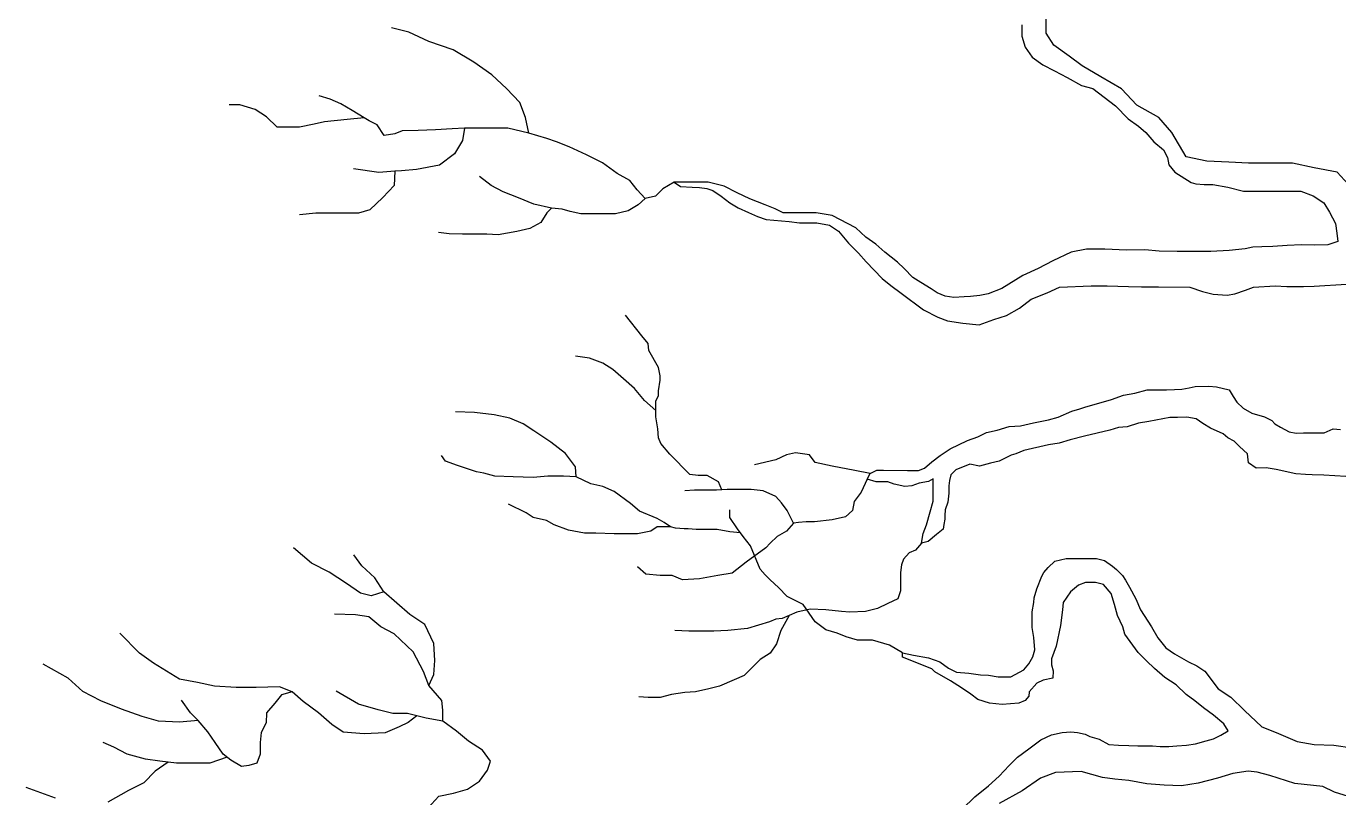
# Model space of a CAD drawing. Header units: millimetres. Extents: x -8050 to 7892, y -21 to 20150.
# Drawn here: x -7295 to -3284, y 8652 to 11010 of the extents above; entities that cross this region are included whole.
import ezdxf

# ---------------------------------------------------------------- set-up
doc = ezdxf.new("R2010")
doc.units = ezdxf.units.MM
doc.layers.add('ceco.net 158', color=7, linetype='Continuous')

msp = doc.modelspace()

# ---------------------------------------------------------------- linework, layer by layer
at = {"layer": 'ceco.net 158'}
for p, q in [((-4178.3, 10989.4), (-4178.3, 11032.9)), ((-6125.5, 10992), (-6179.3, 11005.9)), ((-6064.8, 10964.2), (-6125.5, 10992)), ((-4252.3, 11015), (-4252.3, 10979.8)), ((-5990.2, 10938.2), (-6064.8, 10964.2)), ((-4252.3, 10979.8), (-4241.9, 10946.7)), ((-4154.9, 10952.6), (-4178.3, 10989.4)), ((-4108.1, 10919.1), (-4154.9, 10952.6)), ((-5927.7, 10900.1), (-5990.2, 10938.2)), ((-4241.9, 10946.7), (-4221.2, 10915.7)), ((-4221.2, 10915.7), (-4188.1, 10892.9)), ((-4067.9, 10889.1), (-4108.1, 10919.1)), ((-5872.2, 10861.9), (-5927.7, 10900.1)), ((-4188.1, 10892.9), (-4152.9, 10874.3)), ((-4152.9, 10874.3), (-4113.6, 10853.6)), ((-4011.1, 10855.6), (-4067.9, 10889.1)), ((-5827.1, 10820.3), (-5872.2, 10861.9)), ((-4113.6, 10853.6), (-4070.2, 10828.8)), ((-3947.5, 10818.8), (-4011.1, 10855.6)), ((-6366.6, 10787.3), (-6399.6, 10797.7)), ((-5787.2, 10776.9), (-5827.1, 10820.3)), ((-4070.2, 10828.8), (-4035, 10820.5)), ((-4035, 10820.5), (-3966.7, 10766.7)), ((-3900.7, 10768.7), (-3947.5, 10818.8)), ((-6642.5, 10770), (-6675.5, 10770)), ((-6595.7, 10756.1), (-6642.5, 10770)), ((-6561, 10733.5), (-6595.7, 10756.1)), ((-6333.7, 10773.4), (-6366.6, 10787.3)), ((-6299, 10752.6), (-6333.7, 10773.4)), ((-6262.6, 10730.1), (-6299, 10752.6)), ((-5769.8, 10731.8), (-5787.2, 10776.9)), ((-3966.7, 10766.7), (-3927.4, 10727.4)), ((-3833.8, 10731.9), (-3900.7, 10768.7)), ((-6528, 10702.3), (-6561, 10733.5)), ((-6415.2, 10711), (-6460.3, 10702.3)), ((-6384, 10717.9), (-6415.2, 10711)), ((-6314.6, 10724.9), (-6384, 10717.9)), ((-6262.6, 10730.1), (-6314.6, 10724.9)), ((-6246.9, 10721.4), (-6262.6, 10730.1)), ((-6222.7, 10709.3), (-6246.9, 10721.4)), ((-5759.4, 10683.2), (-5769.8, 10731.8)), ((-3927.4, 10727.4), (-3896.3, 10704.7)), ((-3793.6, 10685.1), (-3833.8, 10731.9)), ((-6488.1, 10702.3), (-6528, 10702.3)), ((-6460.3, 10702.3), (-6488.1, 10702.3)), ((-6201.8, 10676.3), (-6222.7, 10709.3)), ((-6168.9, 10681.5), (-6201.8, 10676.3)), ((-6146.3, 10690.2), (-6168.9, 10681.5)), ((-6097.7, 10691.9), (-6146.3, 10690.2)), ((-6044, 10693.7), (-6097.7, 10691.9)), ((-5993.6, 10697.1), (-6044, 10693.7)), ((-5955.5, 10698.9), (-5993.6, 10697.1)), ((-5955.5, 10698.9), (-5962.4, 10660.7)), ((-5913.8, 10698.9), (-5955.5, 10698.9)), ((-5870.5, 10698.9), (-5913.8, 10698.9)), ((-5823.6, 10698.9), (-5870.5, 10698.9)), ((-5759.4, 10683.2), (-5823.6, 10698.9)), ((-5703.9, 10667.6), (-5759.4, 10683.2)), ((-3896.3, 10704.7), (-3873.5, 10686)), ((-3873.5, 10686), (-3848.7, 10657.1)), ((-3750.2, 10611.5), (-3793.6, 10685.1)), ((-5962.4, 10660.7), (-5986.7, 10620.8)), ((-5674.4, 10657.2), (-5703.9, 10667.6)), ((-5636.3, 10641.6), (-5674.4, 10657.2)), ((-5582.5, 10617.3), (-5636.3, 10641.6)), ((-3848.7, 10657.1), (-3819.7, 10632.2)), ((-3819.7, 10632.2), (-3807.3, 10609.5)), ((-5986.7, 10620.8), (-6031.8, 10586.1)), ((-5533.9, 10593.1), (-5582.5, 10617.3)), ((-5488.8, 10560.1), (-5533.9, 10593.1)), ((-3807.3, 10609.5), (-3803.2, 10586.7)), ((-3686.6, 10598.1), (-3750.2, 10611.5)), ((-3619.7, 10594.8), (-3686.6, 10598.1)), ((-3559.5, 10591.4), (-3619.7, 10594.8)), ((-3502.6, 10591.4), (-3559.5, 10591.4)), ((-3425.7, 10591.4), (-3502.6, 10591.4)), ((-3358.8, 10578), (-3425.7, 10591.4)), ((-6217.4, 10563.6), (-6295.5, 10574)), ((-6168.9, 10567), (-6217.4, 10563.6)), ((-6168.9, 10567), (-6170.6, 10523.7)), ((-6148.1, 10568.8), (-6168.9, 10567)), ((-6102.9, 10572.2), (-6148.1, 10568.8)), ((-6031.8, 10586.1), (-6102.9, 10572.2)), ((-5873.9, 10523.7), (-5910.4, 10551.4)), ((-5450.6, 10539.3), (-5488.8, 10560.1)), ((-3803.2, 10586.7), (-3784.6, 10564)), ((-3784.6, 10564), (-3784.6, 10564)), ((-3784.6, 10564), (-3734.9, 10532.9)), ((-3288.6, 10564.7), (-3358.8, 10578)), ((-3255.1, 10527.9), (-3288.6, 10564.7)), ((-6170.6, 10523.7), (-6205.3, 10487.2)), ((-5837.5, 10504.6), (-5873.9, 10523.7)), ((-5428.1, 10509.8), (-5450.6, 10539.3)), ((-5350, 10513.3), (-5372.6, 10490.7)), ((-5314.7, 10533.7), (-5350, 10513.3)), ((-5292.4, 10533.7), (-5314.7, 10533.7)), ((-5314.7, 10533.7), (-5295.9, 10520.7)), ((-5295.9, 10520.7), (-5260.2, 10518.6)), ((-5211.3, 10533.7), (-5292.4, 10533.7)), ((-5260.2, 10518.6), (-5237.8, 10517.9)), ((-5237.8, 10517.9), (-5215.5, 10514.4)), ((-5215.5, 10514.4), (-5196.6, 10508.1)), ((-5162.6, 10521.5), (-5211.3, 10533.7)), ((-5122.1, 10501.2), (-5162.6, 10521.5)), ((-3734.9, 10532.9), (-3720.4, 10528.8)), ((-3720.4, 10528.8), (-3695.6, 10526.7)), ((-3695.6, 10526.7), (-3668.7, 10526.7)), ((-3668.7, 10526.7), (-3623.1, 10518.4)), ((-3623.1, 10518.4), (-3575.5, 10506)), ((-6205.3, 10487.2), (-6245.2, 10449.1)), ((-5790.7, 10485.5), (-5837.5, 10504.6)), ((-5743.8, 10466.4), (-5790.7, 10485.5)), ((-5403.8, 10483.8), (-5428.1, 10509.8)), ((-5403.8, 10483.8), (-5424.6, 10464.7)), ((-5372.6, 10490.7), (-5403.8, 10483.8)), ((-5196.6, 10508.1), (-5171.4, 10491.3)), ((-5171.4, 10491.3), (-5144.9, 10470.4)), ((-5144.9, 10470.4), (-5119, 10455)), ((-5083.6, 10483), (-5122.1, 10501.2)), ((-5036.9, 10464.7), (-5083.6, 10483)), ((-3575.5, 10506), (-3544.5, 10506)), ((-3544.5, 10506), (-3513.4, 10506)), ((-3513.4, 10506), (-3492.7, 10506)), ((-3492.7, 10506), (-3443.1, 10506)), ((-3443.1, 10506), (-3399.6, 10506)), ((-3399.6, 10506), (-3361.9, 10492)), ((-3361.9, 10492), (-3329.9, 10470.2)), ((-3329.9, 10470.2), (-3312, 10442.1)), ((-6410, 10438.7), (-6460.3, 10433.5)), ((-6370.1, 10438.7), (-6410, 10438.7)), ((-6326.7, 10438.7), (-6370.1, 10438.7)), ((-6279.9, 10438.7), (-6326.7, 10438.7)), ((-6245.2, 10449.1), (-6279.9, 10438.7)), ((-5690, 10454.3), (-5743.8, 10466.4)), ((-5703.9, 10440.4), (-5723, 10410.9)), ((-5690, 10454.3), (-5703.9, 10440.4)), ((-5657.1, 10450.8), (-5690, 10454.3)), ((-5632.8, 10443.9), (-5657.1, 10450.8)), ((-5599.8, 10436.9), (-5632.8, 10443.9)), ((-5566.9, 10436.9), (-5599.8, 10436.9)), ((-5528.7, 10436.9), (-5566.9, 10436.9)), ((-5494, 10436.9), (-5528.7, 10436.9)), ((-5455.8, 10445.6), (-5494, 10436.9)), ((-5424.6, 10464.7), (-5455.8, 10445.6)), ((-5119, 10455), (-5088.3, 10441)), ((-5088.3, 10441), (-5060.3, 10428.4)), ((-5006.5, 10452.6), (-5036.9, 10464.7)), ((-4982.2, 10440.4), (-5006.5, 10452.6)), ((-4937.6, 10440.4), (-4982.2, 10440.4)), ((-4880.8, 10440.4), (-4937.6, 10440.4)), ((-4832.1, 10432.3), (-4880.8, 10440.4)), ((-4760, 10394.1), (-4832.1, 10432.3)), ((-3312, 10442.1), (-3294.1, 10407.5)), ((-5756, 10391.8), (-5795.9, 10383.2)), ((-5723, 10410.9), (-5756, 10391.8)), ((-5060.3, 10428.4), (-5033.7, 10419.3)), ((-5033.7, 10419.3), (-4963.8, 10413.7)), ((-4963.8, 10413.7), (-4932.4, 10409.6)), ((-4932.4, 10409.6), (-4879.2, 10408.9)), ((-4879.2, 10408.9), (-4840.8, 10402.6)), ((-4840.8, 10402.6), (-4812.6, 10383.9)), ((-4729.5, 10365.9), (-4760, 10394.1)), ((-3294.1, 10407.5), (-3290.2, 10378.1)), ((-6002.3, 10376.2), (-6035.3, 10379.7)), ((-5962.4, 10374.5), (-6002.3, 10376.2)), ((-5924.3, 10374.5), (-5962.4, 10374.5)), ((-5887.8, 10374.5), (-5924.3, 10374.5)), ((-5853.1, 10372.8), (-5887.8, 10374.5)), ((-5795.9, 10383.2), (-5853.1, 10372.8)), ((-4812.6, 10383.9), (-4782.7, 10346.9)), ((-4699, 10344.4), (-4729.5, 10365.9)), ((-3286.4, 10352.5), (-3317.1, 10342.2)), ((-3290.2, 10378.1), (-3286.4, 10352.5)), ((-4782.7, 10346.9), (-4751.9, 10316.2)), ((-4751.9, 10316.2), (-4728.1, 10289.8)), ((-4670.8, 10319.6), (-4699, 10344.4)), ((-4632.4, 10289.1), (-4670.8, 10319.6)), ((-4101.3, 10319.6), (-4157.8, 10293.6)), ((-4055, 10328.6), (-4101.3, 10319.6)), ((-3998.5, 10328.6), (-4055, 10328.6)), ((-3933, 10325.6), (-3998.5, 10328.6)), ((-3876.7, 10326.9), (-3933, 10325.6)), ((-3833.2, 10323), (-3876.7, 10326.9)), ((-3778.1, 10321.7), (-3833.2, 10323)), ((-3729.4, 10321.7), (-3778.1, 10321.7)), ((-3674.4, 10321.7), (-3729.4, 10321.7)), ((-3619.3, 10324.3), (-3674.4, 10321.7)), ((-3569.4, 10329.4), (-3619.3, 10324.3)), ((-3546.3, 10334.5), (-3569.4, 10329.4)), ((-3519.4, 10335.8), (-3546.3, 10334.5)), ((-3484.9, 10337.1), (-3519.4, 10335.8)), ((-3441.3, 10339.7), (-3484.9, 10337.1)), ((-3397.8, 10342.2), (-3441.3, 10339.7)), ((-3358.1, 10340.9), (-3397.8, 10342.2)), ((-3317.1, 10342.2), (-3358.1, 10340.9)), ((-4728.1, 10289.8), (-4679.8, 10238.8)), ((-4612, 10269.9), (-4632.4, 10289.1)), ((-4586, 10242.7), (-4612, 10269.9)), ((-4203, 10269.9), (-4249.4, 10248.4)), ((-4157.8, 10293.6), (-4203, 10269.9)), ((-4679.8, 10238.8), (-4652.5, 10217.7)), ((-4561.2, 10226.9), (-4586, 10242.7)), ((-4249.4, 10248.4), (-4313.8, 10208.9)), ((-4652.5, 10217.7), (-4620.8, 10193.9)), ((-4620.8, 10193.9), (-4553.1, 10143.8)), ((-4529.5, 10207.7), (-4561.2, 10226.9)), ((-4511.5, 10195.3), (-4529.5, 10207.7)), ((-4486.6, 10185.1), (-4511.5, 10195.3)), ((-4355.6, 10191.9), (-4380.4, 10187.4)), ((-4313.8, 10208.9), (-4355.6, 10191.9)), ((-4224, 10175.7), (-4175.3, 10195.6)), ((-4175.3, 10195.6), (-4137.7, 10212.2)), ((-4137.7, 10212.2), (-4040.3, 10216.7)), ((-4040.3, 10216.7), (-3991.6, 10216.7)), ((-3991.6, 10216.7), (-3926.3, 10214.4)), ((-3926.3, 10214.4), (-3886.4, 10213.3)), ((-3886.4, 10213.3), (-3834.4, 10213.3)), ((-3834.4, 10213.3), (-3739.2, 10212.2)), ((-3739.2, 10212.2), (-3700.5, 10199)), ((-3700.5, 10199), (-3668.1, 10191.3)), ((-3668.1, 10191.3), (-3624.5, 10188.7)), ((-3624.5, 10188.7), (-3601, 10192.2)), ((-3601, 10192.2), (-3568.8, 10203.5)), ((-3568.8, 10203.5), (-3544.4, 10212.2)), ((-3544.4, 10212.2), (-3478.3, 10216.6)), ((-3478.3, 10216.6), (-3442.6, 10214.8)), ((-3442.6, 10214.8), (-3391.2, 10214.8)), ((-3391.2, 10214.8), (-3359, 10215.7)), ((-3359, 10215.7), (-3260.5, 10221.9)), ((-4460.6, 10180.6), (-4486.6, 10185.1)), ((-4429, 10182.9), (-4460.6, 10180.6)), ((-4409.8, 10184), (-4429, 10182.9)), ((-4380.4, 10187.4), (-4409.8, 10184)), ((-4259.5, 10148), (-4224, 10175.7)), ((-5414.2, 10064.2), (-5463.8, 10126.7)), ((-4553.1, 10143.8), (-4509.1, 10120.9)), ((-4509.1, 10120.9), (-4480.1, 10109.5)), ((-4480.1, 10109.5), (-4432.6, 10102.5)), ((-4383.3, 10097.2), (-4338, 10113.7)), ((-4338, 10113.7), (-4299.3, 10125.9)), ((-4299.3, 10125.9), (-4259.5, 10148)), ((-4432.6, 10102.5), (-4383.3, 10097.2)), ((-5394.8, 10040.5), (-5414.2, 10064.2)), ((-5392.7, 10019), (-5394.8, 10040.5)), ((-5573.8, 9995.3), (-5616.9, 10001.7)), ((-5532.8, 9980.2), (-5573.8, 9995.3)), ((-5362.5, 9967.2), (-5392.7, 10019)), ((-5502.6, 9960.8), (-5532.8, 9980.2)), ((-5470.3, 9932.7), (-5502.6, 9960.8)), ((-5358.2, 9941.4), (-5362.5, 9967.2)), ((-5435.8, 9902.6), (-5470.3, 9932.7)), ((-5362.5, 9896.1), (-5358.2, 9928.4)), ((-5358.2, 9928.4), (-5358.2, 9941.4)), ((-3740.6, 9904.9), (-3722.9, 9908.7)), ((-3722.9, 9908.7), (-3681.2, 9910)), ((-3681.2, 9910), (-3657.1, 9907.5)), ((-5405.6, 9865.9), (-5435.8, 9902.6)), ((-5371.1, 9863.8), (-5362.5, 9881)), ((-5362.5, 9881), (-5362.5, 9896.1)), ((-4059.8, 9846.2), (-3978.4, 9869.5)), ((-3978.4, 9869.5), (-3941.7, 9882.2)), ((-3941.7, 9882.2), (-3907.5, 9888.5)), ((-3907.5, 9888.5), (-3869.6, 9898.6)), ((-3869.6, 9898.6), (-3853.1, 9898.6)), ((-3853.1, 9898.6), (-3832.9, 9898.6)), ((-3832.9, 9898.6), (-3810.1, 9898.6)), ((-3810.1, 9898.6), (-3786.1, 9899.9)), ((-3786.1, 9899.9), (-3763.4, 9901.2)), ((-3763.4, 9901.2), (-3740.6, 9904.9)), ((-3657.1, 9907.5), (-3619.2, 9898.6)), ((-3619.2, 9898.6), (-3606.5, 9878.4)), ((-3606.5, 9878.4), (-3595.2, 9860.7)), ((-5925.2, 9829.3), (-5983.4, 9831.4)), ((-5864.9, 9822.8), (-5925.2, 9829.3)), ((-5371.1, 9835.7), (-5405.6, 9865.9)), ((-5371.1, 9835.7), (-5371.1, 9863.8)), ((-5371.1, 9816.3), (-5371.1, 9835.7)), ((-4141.6, 9815.6), (-4099.4, 9833.4)), ((-4099.4, 9833.4), (-4075.1, 9841.1)), ((-4075.1, 9841.1), (-4059.8, 9846.2)), ((-3595.2, 9860.7), (-3576.2, 9843)), ((-3576.2, 9843), (-3549.6, 9827.8)), ((-5817.4, 9812), (-5864.9, 9822.8)), ((-5776.5, 9794.8), (-5817.4, 9812)), ((-5744.1, 9773.2), (-5776.5, 9794.8)), ((-5364.6, 9779.7), (-5371.1, 9816.3)), ((-4291.1, 9786.2), (-4256.6, 9788.7)), ((-4256.6, 9788.7), (-4217, 9797.7)), ((-4217, 9797.7), (-4171, 9806.6)), ((-4171, 9806.6), (-4141.6, 9815.6)), ((-3895.6, 9797.4), (-3930.4, 9785.8)), ((-3864.6, 9802.5), (-3895.6, 9797.4)), ((-3800, 9814.2), (-3864.6, 9802.5)), ((-3776.8, 9814.2), (-3800, 9814.2)), ((-3748.4, 9815.4), (-3776.8, 9814.2)), ((-3720, 9810.3), (-3748.4, 9815.4)), ((-3699.3, 9796.1), (-3720, 9810.3)), ((-3676.1, 9781.9), (-3699.3, 9796.1)), ((-3549.6, 9827.8), (-3510.4, 9816.4)), ((-3510.4, 9816.4), (-3488.9, 9805.1)), ((-3488.9, 9805.1), (-3478.8, 9794.9)), ((-3478.8, 9794.9), (-3462.4, 9784.8)), ((-5692.4, 9738.7), (-5744.1, 9773.2)), ((-5362.5, 9751.7), (-5364.6, 9779.7)), ((-5356, 9734.4), (-5362.5, 9751.7)), ((-4418.8, 9744), (-4386.9, 9755.5)), ((-4386.9, 9755.5), (-4360.1, 9768.3)), ((-4360.1, 9768.3), (-4328.1, 9776)), ((-4328.1, 9776), (-4291.1, 9786.2)), ((-4060.8, 9757.4), (-4104.7, 9745.8)), ((-3983.3, 9775.4), (-4060.8, 9757.4)), ((-3957.5, 9783.2), (-3983.3, 9775.4)), ((-3930.4, 9785.8), (-3957.5, 9783.2)), ((-3637.4, 9763.8), (-3676.1, 9781.9)), ((-3623.2, 9752.2), (-3637.4, 9763.8)), ((-3603.8, 9741.9), (-3623.2, 9752.2)), ((-3462.4, 9784.8), (-3435.8, 9770.9)), ((-3435.8, 9770.9), (-3414.3, 9765.9)), ((-3414.3, 9765.9), (-3391.5, 9767.1)), ((-3391.5, 9767.1), (-3378.9, 9767.1)), ((-3378.9, 9767.1), (-3328.3, 9767.1)), ((-3328.3, 9767.1), (-3300.5, 9779.8)), ((-3300.5, 9779.8), (-3279, 9777.2)), ((-5647.1, 9704.2), (-5692.4, 9738.7)), ((-5328, 9702.1), (-5356, 9734.4)), ((-4501.9, 9698), (-4471.2, 9718.5)), ((-4471.2, 9718.5), (-4418.8, 9744)), ((-4246.7, 9713.5), (-4271.2, 9703.2)), ((-4170.5, 9730.3), (-4246.7, 9713.5)), ((-4138.2, 9735.4), (-4170.5, 9730.3)), ((-4104.7, 9745.8), (-4138.2, 9735.4)), ((-3587, 9725.1), (-3603.8, 9741.9)), ((-3562.5, 9703.2), (-3587, 9725.1)), ((-6013.6, 9680.5), (-6026.6, 9697.8)), ((-5977, 9667.6), (-6013.6, 9680.5)), ((-5946.8, 9656.8), (-5977, 9667.6)), ((-5616.9, 9663.3), (-5647.1, 9704.2)), ((-5308.6, 9682.7), (-5328, 9702.1)), ((-5287, 9659), (-5308.6, 9682.7)), ((-5004.5, 9684.8), (-5069.2, 9669.7)), ((-4972.2, 9699.9), (-5004.5, 9684.8)), ((-4944.2, 9706.4), (-4972.2, 9699.9)), ((-4901, 9699.9), (-4944.2, 9706.4)), ((-4883.8, 9676.2), (-4901, 9699.9)), ((-4832, 9665.4), (-4883.8, 9676.2)), ((-4550.4, 9659.7), (-4527.4, 9678.9)), ((-4527.4, 9678.9), (-4501.9, 9698)), ((-4411.2, 9671.2), (-4454.6, 9654.6)), ((-4382.2, 9665.7), (-4411.2, 9671.2)), ((-4348.7, 9674.8), (-4382.2, 9665.7)), ((-4321.5, 9681.2), (-4348.7, 9674.8)), ((-4285.4, 9699.3), (-4321.5, 9681.2)), ((-4271.2, 9703.2), (-4285.4, 9699.3)), ((-3559.9, 9676.1), (-3562.5, 9703.2)), ((-3536.7, 9659.3), (-3559.9, 9676.1)), ((-5918.8, 9648.2), (-5946.8, 9656.8)), ((-5897.2, 9643.9), (-5918.8, 9648.2)), ((-5862.7, 9635.2), (-5897.2, 9643.9)), ((-5806.6, 9633.1), (-5862.7, 9635.2)), ((-5746.3, 9630.9), (-5806.6, 9633.1)), ((-5701, 9635.2), (-5746.3, 9630.9)), ((-5653.6, 9635.2), (-5701, 9635.2)), ((-5614.7, 9633.1), (-5653.6, 9635.2)), ((-5614.7, 9633.1), (-5616.9, 9663.3)), ((-5569.5, 9611.5), (-5614.7, 9633.1)), ((-5267.6, 9639.6), (-5287, 9659)), ((-5241.7, 9637.4), (-5267.6, 9639.6)), ((-5213.7, 9637.4), (-5241.7, 9637.4)), ((-5179.2, 9618), (-5213.7, 9637.4)), ((-4763, 9652.5), (-4832, 9665.4)), ((-4716.5, 9643.1), (-4763, 9652.5)), ((-4725.5, 9625.2), (-4716.5, 9643.1)), ((-4716.5, 9643.1), (-4696.1, 9653.3)), ((-4696.1, 9653.3), (-4675.6, 9653.3)), ((-4675.6, 9653.3), (-4601.5, 9652.1)), ((-4601.5, 9652.1), (-4568.3, 9652.1)), ((-4568.3, 9652.1), (-4550.4, 9659.7)), ((-4469.9, 9639.3), (-4473.8, 9621.4)), ((-4454.6, 9654.6), (-4469.9, 9639.3)), ((-3505.7, 9660.6), (-3536.7, 9659.3)), ((-3474.7, 9655.4), (-3505.7, 9660.6)), ((-3415.2, 9641.6), (-3474.7, 9655.4)), ((-3385.2, 9640.3), (-3415.2, 9641.6)), ((-3365.6, 9639), (-3385.2, 9640.3)), ((-3329.1, 9637.7), (-3365.6, 9639)), ((-3262.6, 9633.8), (-3329.1, 9637.7)), ((-5532.8, 9602.9), (-5569.5, 9611.5)), ((-5498.3, 9587.8), (-5532.8, 9602.9)), ((-5448.7, 9551.2), (-5498.3, 9587.8)), ((-5252.5, 9592.1), (-5282.7, 9590)), ((-5233.1, 9592.1), (-5252.5, 9592.1)), ((-5185.7, 9592.1), (-5233.1, 9592.1)), ((-5153.3, 9594.3), (-5185.7, 9592.1)), ((-5169.5, 9593.2), (-5179.2, 9618)), ((-5121, 9594.3), (-5153.3, 9594.3)), ((-5080, 9594.3), (-5121, 9594.3)), ((-5043.4, 9590), (-5080, 9594.3)), ((-5004.5, 9572.7), (-5043.4, 9590)), ((-4725.5, 9625.2), (-4743.6, 9585.7)), ((-4697.4, 9617.6), (-4725.5, 9625.2)), ((-4661.6, 9617.6), (-4697.4, 9617.6)), ((-4642.4, 9609.9), (-4661.6, 9617.6)), ((-4610.5, 9603.5), (-4642.4, 9609.9)), ((-4588.8, 9604.8), (-4610.5, 9603.5)), ((-4565.8, 9613.7), (-4588.8, 9604.8)), ((-4537.7, 9618.8), (-4565.8, 9613.7)), ((-4523.6, 9626.5), (-4537.7, 9618.8)), ((-4523.6, 9612.5), (-4523.6, 9626.5)), ((-4523.6, 9588.2), (-4523.6, 9612.5)), ((-4523.6, 9558.8), (-4523.6, 9588.2)), ((-4473.8, 9621.4), (-4475.1, 9604.8)), ((-4475.1, 9604.8), (-4475.1, 9583.1)), ((-5767.8, 9523.2), (-5821.7, 9549)), ((-5420.7, 9527.5), (-5448.7, 9551.2)), ((-4987.3, 9553.3), (-5004.5, 9572.7)), ((-4970, 9529.6), (-4987.3, 9553.3)), ((-4765.2, 9557.6), (-4769.5, 9529.6)), ((-4743.6, 9585.7), (-4765.2, 9557.6)), ((-4532.5, 9525.6), (-4523.6, 9558.8)), ((-4478.9, 9555), (-4486.5, 9532)), ((-4475.1, 9583.1), (-4478.9, 9555)), ((-5746.3, 9508.1), (-5767.8, 9523.2)), ((-5705.3, 9499.4), (-5746.3, 9508.1)), ((-5746.3, 9508.1), (-5746.3, 9508.1)), ((-5366.8, 9505.9), (-5420.7, 9527.5)), ((-5144.7, 9508.1), (-5144.7, 9531.8)), ((-5121, 9473.6), (-5144.7, 9508.1)), ((-4950.6, 9490.8), (-4970, 9529.6)), ((-4791.1, 9510.2), (-4832, 9501.6)), ((-4769.5, 9529.6), (-4791.1, 9510.2)), ((-4544, 9486), (-4532.5, 9525.6)), ((-4486.5, 9532), (-4487.8, 9514.1)), ((-4487.8, 9514.1), (-4487.8, 9503.9)), ((-5681.6, 9486.5), (-5705.3, 9499.4)), ((-5638.5, 9469.3), (-5681.6, 9486.5)), ((-5588.9, 9460.6), (-5638.5, 9469.3)), ((-5386.2, 9467.1), (-5427.2, 9458.5)), ((-5366.8, 9480), (-5386.2, 9467.1)), ((-5345.2, 9493), (-5366.8, 9505.9)), ((-5325.8, 9480), (-5366.8, 9480)), ((-5325.8, 9480), (-5345.2, 9493)), ((-5310.7, 9475.7), (-5325.8, 9480)), ((-5284.8, 9473.6), (-5310.7, 9475.7)), ((-5271.9, 9473.6), (-5284.8, 9473.6)), ((-5248.2, 9471.4), (-5271.9, 9473.6)), ((-5183.5, 9471.4), (-5248.2, 9471.4)), ((-5144.7, 9464.9), (-5183.5, 9471.4)), ((-5103.7, 9449.9), (-5121, 9473.6)), ((-5121, 9473.6), (-5121, 9473.6)), ((-4972.2, 9467.1), (-5000.2, 9449.9)), ((-4950.6, 9490.8), (-4972.2, 9467.1)), ((-4935.5, 9493), (-4950.6, 9490.8)), ((-4911.8, 9495.1), (-4935.5, 9493)), ((-4885.9, 9495.1), (-4911.8, 9495.1)), ((-4832, 9501.6), (-4885.9, 9495.1)), ((-4554.3, 9459.2), (-4544, 9486)), ((-4492.9, 9473.2), (-4513.4, 9456.6)), ((-4490.4, 9487.3), (-4492.9, 9473.2)), ((-4487.8, 9503.9), (-4490.4, 9487.3)), ((-5554.4, 9460.6), (-5588.9, 9460.6)), ((-5498.3, 9458.5), (-5554.4, 9460.6)), ((-5468.1, 9458.5), (-5498.3, 9458.5)), ((-5427.2, 9458.5), (-5468.1, 9458.5)), ((-5112.3, 9461.7), (-5144.7, 9464.9)), ((-5082.2, 9421.8), (-5103.7, 9449.9)), ((-5021.8, 9430.5), (-5034.7, 9415.4)), ((-5000.2, 9449.9), (-5021.8, 9430.5)), ((-4559.4, 9429.8), (-4577.6, 9408.9)), ((-4559.4, 9429.8), (-4554.3, 9459.2)), ((-4538.9, 9434.9), (-4559.4, 9429.8)), ((-4513.4, 9456.6), (-4538.9, 9434.9)), ((-6423.2, 9369), (-6478.8, 9416)), ((-6269.4, 9361), (-6293.8, 9394.5)), ((-5034.7, 9415.4), (-5095.1, 9372.3)), ((-5052, 9350.7), (-5082.2, 9421.8)), ((-4597, 9400.3), (-4614.3, 9380.9)), ((-4577.6, 9408.9), (-4597, 9400.3)), ((-6369.8, 9341.2), (-6423.2, 9369)), ((-6229.8, 9324.4), (-6269.4, 9361)), ((-5401.3, 9335.6), (-5427.2, 9357.2)), ((-5095.1, 9372.3), (-5138.2, 9337.8)), ((-5036.9, 9333.4), (-5052, 9350.7)), ((-4620.7, 9363.6), (-4622.9, 9339.9)), ((-4614.3, 9380.9), (-4620.7, 9363.6)), ((-4185.7, 9340.2), (-4171.9, 9355.5)), ((-4171.9, 9355.5), (-4152.1, 9375.3)), ((-4152.1, 9375.3), (-4117.1, 9382.9)), ((-4117.1, 9382.9), (-4080.5, 9382.9)), ((-4080.5, 9382.9), (-4051.5, 9382.9)), ((-4051.5, 9382.9), (-4024.1, 9382.9)), ((-4024.1, 9382.9), (-3999.7, 9376.8)), ((-3999.7, 9376.8), (-3975.3, 9360)), ((-3975.3, 9360), (-3963.1, 9349.4)), ((-3963.1, 9349.4), (-3944.8, 9331.1)), ((-6316.3, 9307), (-6369.8, 9341.2)), ((-6273.6, 9277.1), (-6316.3, 9307)), ((-6202.4, 9281.7), (-6229.8, 9324.4)), ((-5358.2, 9331.3), (-5401.3, 9335.6)), ((-5321.5, 9331.3), (-5358.2, 9331.3)), ((-5289.2, 9318.4), (-5321.5, 9331.3)), ((-5237.4, 9320.5), (-5289.2, 9318.4)), ((-5181.3, 9331.3), (-5237.4, 9320.5)), ((-5138.2, 9337.8), (-5181.3, 9331.3)), ((-5021.8, 9318.4), (-5036.9, 9333.4)), ((-4995.9, 9294.6), (-5021.8, 9318.4)), ((-4622.9, 9339.9), (-4622.9, 9303.3)), ((-4207, 9289.9), (-4191.8, 9329.6)), ((-4191.8, 9329.6), (-4185.7, 9340.2)), ((-4057.6, 9309.7), (-4079, 9302.1)), ((-4027.1, 9309.7), (-4057.6, 9309.7)), ((-4002.7, 9303.7), (-4027.1, 9309.7)), ((-3944.8, 9331.1), (-3935.7, 9317.4)), ((-3935.7, 9317.4), (-3923.5, 9296)), ((-6241.5, 9268.6), (-6273.6, 9277.1)), ((-6202.4, 9281.7), (-6241.5, 9268.6)), ((-6123.1, 9211.6), (-6202.4, 9281.7)), ((-4970, 9266.6), (-4995.9, 9294.6)), ((-4920.4, 9242.9), (-4970, 9266.6)), ((-4622.9, 9283.9), (-4631.5, 9260.2)), ((-4622.9, 9303.3), (-4622.9, 9283.9)), ((-4214.6, 9262.5), (-4207, 9289.9)), ((-4207, 9289.9), (-4207, 9289.9)), ((-4103.3, 9280.8), (-4126.2, 9248.8)), ((-4079, 9302.1), (-4103.3, 9280.8)), ((-3979.9, 9276.2), (-4002.7, 9303.7)), ((-3969.2, 9242.7), (-3979.9, 9276.2)), ((-3923.5, 9296), (-3903.7, 9259.5)), ((-4898.9, 9227.8), (-4939.9, 9219.2)), ((-4883.8, 9189), (-4920.4, 9242.9)), ((-4851.5, 9225.7), (-4898.9, 9227.8)), ((-4694, 9230), (-4730.7, 9221.4)), ((-4661.7, 9245.1), (-4694, 9230)), ((-4631.5, 9260.2), (-4661.7, 9245.1)), ((-4220.7, 9219.8), (-4216.1, 9248.8)), ((-4216.1, 9248.8), (-4214.6, 9262.5)), ((-4126.2, 9248.8), (-4127.7, 9225.9)), ((-3960.1, 9209.2), (-3969.2, 9242.7)), ((-3903.7, 9259.5), (-3890, 9225.9)), ((-6288.5, 9210.9), (-6352.7, 9213)), ((-6247.9, 9204.5), (-6288.5, 9210.9)), ((-6211.6, 9174.5), (-6247.9, 9204.5)), ((-6077.4, 9181.1), (-6123.1, 9211.6)), ((-5023.9, 9189), (-5090.8, 9169.6)), ((-5004.5, 9197.6), (-5023.9, 9189)), ((-4985.1, 9199.8), (-5004.5, 9197.6)), ((-4963.6, 9208.4), (-4989.4, 9163.1)), ((-4963.6, 9208.4), (-4985.1, 9199.8)), ((-4939.9, 9219.2), (-4963.6, 9208.4)), ((-4851.5, 9165.3), (-4883.8, 9189)), ((-4883.8, 9189), (-4883.8, 9189)), ((-4804, 9221.4), (-4851.5, 9225.7)), ((-4778.1, 9219.2), (-4804, 9221.4)), ((-4730.7, 9221.4), (-4778.1, 9219.2)), ((-4220.7, 9198.5), (-4220.7, 9219.8)), ((-4220.7, 9172.6), (-4220.7, 9198.5)), ((-4127.7, 9225.9), (-4133.8, 9178.7)), ((-3943.3, 9174.1), (-3960.1, 9209.2)), ((-3890, 9225.9), (-3856.4, 9174.1)), ((-6949.1, 9093.3), (-7008.9, 9155.3)), ((-6170.9, 9153.2), (-6211.6, 9174.5)), ((-6113.2, 9097.6), (-6170.9, 9153.2)), ((-6049.9, 9123.2), (-6077.4, 9181.1)), ((-5269.8, 9161), (-5312.9, 9163.1)), ((-5220.2, 9161), (-5269.8, 9161)), ((-5194.3, 9161), (-5220.2, 9161)), ((-5151.2, 9163.1), (-5194.3, 9161)), ((-5090.8, 9169.6), (-5151.2, 9163.1)), ((-4989.4, 9163.1), (-5002.4, 9122.2)), ((-4817, 9154.5), (-4851.5, 9165.3)), ((-4788.9, 9143.7), (-4817, 9154.5)), ((-4216.1, 9142.1), (-4220.7, 9172.6)), ((-4133.8, 9178.7), (-4147.5, 9114.7)), ((-3937.8, 9151.5), (-3943.3, 9174.1)), ((-3896.6, 9095.8), (-3937.8, 9151.5)), ((-3856.4, 9174.1), (-3836.6, 9140.6)), ((-6046.9, 9071.4), (-6049.9, 9123.2)), ((-5002.4, 9122.2), (-5021.8, 9094.2)), ((-4754.4, 9133), (-4788.9, 9143.7)), ((-4709.1, 9133), (-4754.4, 9133)), ((-4657.4, 9117.9), (-4709.1, 9133)), ((-4617, 9094.9), (-4657.4, 9117.9)), ((-4213.1, 9104), (-4216.1, 9142.1)), ((-4147.5, 9114.7), (-4161.3, 9076.6)), ((-3836.6, 9140.6), (-3812.2, 9110.1)), ((-3812.2, 9110.1), (-3786.3, 9091.8)), ((-6906.3, 9063.4), (-6949.1, 9093.3)), ((-6081.2, 9037.8), (-6113.2, 9097.6)), ((-6049.9, 9028.7), (-6046.9, 9071.4)), ((-5052, 9074.8), (-5069.2, 9057.5)), ((-5021.8, 9094.2), (-5052, 9074.8)), ((-4617, 9081.2), (-4617, 9094.9)), ((-4617, 9094.9), (-4583.5, 9087.3)), ((-4527.1, 9046.1), (-4617, 9081.2)), ((-4583.5, 9087.3), (-4537.7, 9079.6)), ((-4537.7, 9079.6), (-4502.7, 9067.5)), ((-4502.7, 9067.5), (-4476.8, 9047.6)), ((-4231.4, 9061.4), (-4219.2, 9082.7)), ((-4219.2, 9082.7), (-4213.1, 9104)), ((-4161.3, 9076.6), (-4161.3, 9058.3)), ((-3871.2, 9070.4), (-3896.6, 9095.8)), ((-3847, 9047.3), (-3871.2, 9070.4)), ((-3786.3, 9091.8), (-3743.6, 9067.5)), ((-3743.6, 9067.5), (-3717.7, 9055.3)), ((-7167.5, 9017.4), (-7243.9, 9060)), ((-6827.2, 9014.2), (-6906.3, 9063.4)), ((-6065.2, 8995.2), (-6081.2, 9037.8)), ((-6065.2, 8995.2), (-6049.9, 9028.7)), ((-5069.2, 9057.5), (-5101.6, 9025.2)), ((-4517.9, 9037), (-4527.1, 9046.1)), ((-4470.7, 9009.5), (-4517.9, 9037)), ((-4476.8, 9047.6), (-4452.4, 9035.5)), ((-4452.4, 9035.5), (-4414.3, 9032.4)), ((-4414.3, 9032.4), (-4379.2, 9027.8)), ((-4379.2, 9027.8), (-4354.8, 9026.3)), ((-4354.8, 9026.3), (-4324.4, 9021.7)), ((-4286.3, 9021.7), (-4246.6, 9043.1)), ((-4246.6, 9043.1), (-4231.4, 9061.4)), ((-4161.3, 9058.3), (-4156.7, 9040)), ((-4156.7, 9040), (-4158.2, 9017.2)), ((-3815.5, 9019.5), (-3847, 9047.3)), ((-3717.7, 9055.3), (-3693.3, 9038.5)), ((-3693.3, 9038.5), (-3652, 8984.8)), ((-7122, 8976.3), (-7167.5, 9017.4)), ((-6771.6, 9003.6), (-6827.2, 9014.2)), ((-6720.3, 8992.9), (-6771.6, 9003.6)), ((-6654.1, 8988.6), (-6720.3, 8992.9)), ((-6592.1, 8988.6), (-6654.1, 8988.6)), ((-6521.5, 8990.7), (-6592.1, 8988.6)), ((-6483, 8975.8), (-6521.5, 8990.7)), ((-6025.5, 8949.5), (-6065.2, 8995.2)), ((-5177, 8992.8), (-5209.4, 8984.2)), ((-5131.8, 9012.2), (-5177, 8992.8)), ((-5101.6, 9025.2), (-5131.8, 9012.2)), ((-4437.1, 8988.2), (-4470.7, 9009.5)), ((-4408.2, 8968.4), (-4437.1, 8988.2)), ((-4324.4, 9021.7), (-4286.3, 9021.7)), ((-4207, 9001.9), (-4229.9, 8976)), ((-4187.2, 9011.1), (-4207, 9001.9)), ((-4158.2, 9017.2), (-4187.2, 9011.1)), ((-3780.3, 8996.5), (-3815.5, 9019.5)), ((-3750.1, 8967.4), (-3780.3, 8996.5)), ((-7067.6, 8948.4), (-7122, 8976.3)), ((-7004.5, 8922), (-7067.6, 8948.4)), ((-6793, 8911.7), (-6820.9, 8949.9)), ((-6515.5, 8966), (-6536, 8941.1)), ((-6483, 8975.8), (-6515.5, 8966)), ((-6448.8, 8945.9), (-6483, 8975.8)), ((-6401.8, 8911.7), (-6448.8, 8945.9)), ((-6280, 8937.3), (-6348.4, 8977.9)), ((-6022.5, 8919), (-6025.5, 8949.5)), ((-5394.8, 8958.4), (-5422.8, 8960.5)), ((-5358.2, 8958.4), (-5394.8, 8958.4)), ((-5394.8, 8958.4), (-5394.8, 8958.4)), ((-5323.7, 8967), (-5358.2, 8958.4)), ((-5282.7, 8973.4), (-5323.7, 8967)), ((-5250.3, 8975.6), (-5282.7, 8973.4)), ((-5209.4, 8984.2), (-5250.3, 8975.6)), ((-4386.8, 8951.6), (-4408.2, 8968.4)), ((-4351.8, 8941), (-4386.8, 8951.6)), ((-4242, 8948.6), (-4261.9, 8941)), ((-4231.4, 8962.3), (-4242, 8948.6)), ((-4229.9, 8976), (-4231.4, 8962.3)), ((-3723.4, 8948), (-3750.1, 8967.4)), ((-3696.8, 8926.3), (-3723.4, 8948)), ((-3652, 8984.8), (-3613.2, 8959)), ((-3613.2, 8959), (-3572.3, 8918.1)), ((-6941.4, 8900), (-7004.5, 8922)), ((-6769.5, 8888.2), (-6793, 8911.7)), ((-6561, 8911.7), (-6562.5, 8880.9)), ((-6536, 8941.1), (-6561, 8911.7)), ((-6361.2, 8875.3), (-6401.8, 8911.7)), ((-6220.1, 8920.2), (-6280, 8937.3)), ((-6175.2, 8909.5), (-6220.1, 8920.2)), ((-6130.3, 8909.5), (-6175.2, 8909.5)), ((-6072.6, 8894.6), (-6130.3, 8909.5)), ((-6022.5, 8885.5), (-6022.5, 8919)), ((-4312.2, 8936.4), (-4351.8, 8941)), ((-4261.9, 8941), (-4312.2, 8936.4)), ((-3666.5, 8904.5), (-3696.8, 8926.3)), ((-3572.3, 8918.1), (-3518.6, 8868.6)), ((-6891.4, 8885.3), (-6941.4, 8900)), ((-6826.8, 8882.3), (-6891.4, 8885.3)), ((-6769.5, 8888.2), (-6826.8, 8882.3)), ((-6740.2, 8853), (-6769.5, 8888.2)), ((-6562.5, 8880.9), (-6577.2, 8851.5)), ((-6327, 8851.8), (-6361.2, 8875.3)), ((-6156, 8868.9), (-6198.7, 8849.7)), ((-6128.2, 8881.7), (-6156, 8868.9)), ((-6101.5, 8902), (-6128.2, 8881.7)), ((-6022.5, 8885.5), (-6072.6, 8894.6)), ((-5979.8, 8855), (-6022.5, 8885.5)), ((-3635, 8877.8), (-3666.5, 8904.5)), ((-3621.7, 8856), (-3635, 8877.8)), ((-3518.6, 8868.6), (-3475.5, 8851.4)), ((-6718.1, 8820.7), (-6740.2, 8853)), ((-6577.2, 8851.5), (-6580.1, 8820.7)), ((-6262.9, 8847.5), (-6327, 8851.8)), ((-6198.7, 8849.7), (-6262.9, 8847.5)), ((-5943.2, 8824.5), (-5979.8, 8855)), ((-4231.2, 8800.9), (-4194.2, 8828.4)), ((-4194.2, 8828.4), (-4161.9, 8843.9)), ((-4161.9, 8843.9), (-4129.2, 8851.2)), ((-4129.2, 8851.2), (-4102.5, 8853.6)), ((-4102.5, 8853.6), (-4081.9, 8851.2)), ((-4081.9, 8851.2), (-4058.9, 8846.3)), ((-4058.9, 8846.3), (-4044.4, 8839.1)), ((-4044.4, 8839.1), (-4016.5, 8830.6)), ((-4016.5, 8830.6), (-3986.3, 8814.8)), ((-3722.2, 8816), (-3689.5, 8825.7)), ((-3689.5, 8825.7), (-3666.5, 8831.8)), ((-3666.5, 8831.8), (-3644.7, 8842.7)), ((-3644.7, 8842.7), (-3621.7, 8856)), ((-3475.5, 8851.4), (-3411, 8823.5)), ((-7028, 8806), (-7060.3, 8820.7)), ((-6986.9, 8785.4), (-7028, 8806)), ((-6931.1, 8769.3), (-6986.9, 8785.4)), ((-6693.2, 8785.4), (-6718.1, 8820.7)), ((-6669.7, 8766.3), (-6693.2, 8785.4)), ((-6580.1, 8785.4), (-6590.4, 8757.5)), ((-6580.1, 8820.7), (-6580.1, 8785.4)), ((-5900.5, 8797.1), (-5943.2, 8824.5)), ((-5876.2, 8763.6), (-5900.5, 8797.1)), ((-4265.6, 8776.2), (-4231.2, 8800.9)), ((-3986.3, 8814.8), (-3957.2, 8812.4)), ((-3957.2, 8812.4), (-3925.7, 8811.2)), ((-3925.7, 8811.2), (-3897.8, 8810)), ((-3897.8, 8810), (-3853, 8810)), ((-3853, 8810), (-3830, 8808.8)), ((-3830, 8808.8), (-3803.4, 8808.8)), ((-3803.4, 8808.8), (-3779.1, 8810)), ((-3779.1, 8810), (-3748.8, 8812.4)), ((-3748.8, 8812.4), (-3722.2, 8816)), ((-3411, 8823.5), (-3359.3, 8814.9)), ((-3359.3, 8814.9), (-3299.1, 8812.7)), ((-3299.1, 8812.7), (-3243.2, 8804.1)), ((-6887, 8763.4), (-6931.1, 8769.3)), ((-6861.3, 8760.5), (-6901.7, 8732.6)), ((-6835.6, 8757.5), (-6887, 8763.4)), ((-6788.6, 8757.5), (-6835.6, 8757.5)), ((-6734.3, 8757.5), (-6788.6, 8757.5)), ((-6681.4, 8775.9), (-6734.3, 8757.5)), ((-6637.4, 8747.3), (-6669.7, 8766.3)), ((-6615.3, 8750.2), (-6637.4, 8747.3)), ((-6590.4, 8757.5), (-6615.3, 8750.2)), ((-5885.3, 8736.2), (-5876.2, 8763.6)), ((-4321.8, 8717.2), (-4291.6, 8750.2)), ((-4291.6, 8750.2), (-4265.6, 8776.2)), ((-6901.7, 8732.6), (-6935.5, 8697.3)), ((-5909.7, 8702.6), (-5885.3, 8736.2)), ((-4354.8, 8688.4), (-4321.8, 8717.2)), ((-4195.8, 8711.7), (-4251.8, 8672.8)), ((-4149.1, 8728.8), (-4195.8, 8711.7)), ((-4071.3, 8731.9), (-4149.1, 8728.8)), ((-4006, 8713.2), (-4071.3, 8731.9)), ((-3968.6, 8708.5), (-4006, 8713.2)), ((-3925.1, 8703.9), (-3968.6, 8708.5)), ((-3654.4, 8711.7), (-3713.5, 8696.1)), ((-3607.7, 8725.7), (-3654.4, 8711.7)), ((-3561, 8733.4), (-3607.7, 8725.7)), ((-3533, 8730.3), (-3561, 8733.4)), ((-3494.1, 8719.4), (-3533, 8730.3)), ((-3417.9, 8695.5), (-3494.1, 8719.4)), ((-7205.7, 8650.4), (-7295.3, 8682.7)), ((-6982.5, 8673.9), (-7045.6, 8638.6)), ((-6935.5, 8697.3), (-6982.5, 8673.9)), ((-6034.7, 8656.9), (-5989, 8666)), ((-5989, 8666), (-5946.3, 8678.2)), ((-5946.3, 8678.2), (-5909.7, 8702.6)), ((-4396, 8654.1), (-4354.8, 8688.4)), ((-4251.8, 8672.8), (-4321.8, 8633.9)), ((-3870.6, 8694.5), (-3925.1, 8703.9)), ((-3817.7, 8689.9), (-3870.6, 8694.5)), ((-3764.8, 8688.3), (-3817.7, 8689.9)), ((-3713.5, 8696.1), (-3764.8, 8688.3)), ((-3332.7, 8686.5), (-3417.9, 8695.5)), ((-3296.9, 8668.6), (-3332.7, 8686.5)), ((-3254.3, 8655.2), (-3296.9, 8668.6)), ((-6068.2, 8620.3), (-6034.7, 8656.9)), ((-4434.4, 8617), (-4396, 8654.1))]:
    msp.add_line(p, q, dxfattribs=at)

doc.saveas('drawing.dxf')
